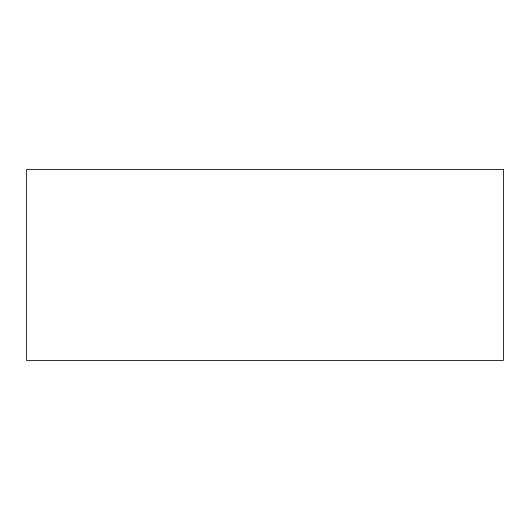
<?xml version="1.0" encoding="UTF-8"?>
<svg xmlns="http://www.w3.org/2000/svg" width="530" height="530" viewBox="0 0 530 530"><rect width="100%" height="100%" fill="white"/><g stroke="black" fill="none" stroke-linecap="round" stroke-linejoin="round"><path stroke-width="0.79" d="M503.5 169.6L26.5 169.6L26.5 360.4L503.5 360.4L503.5 169.6"/></g></svg>
